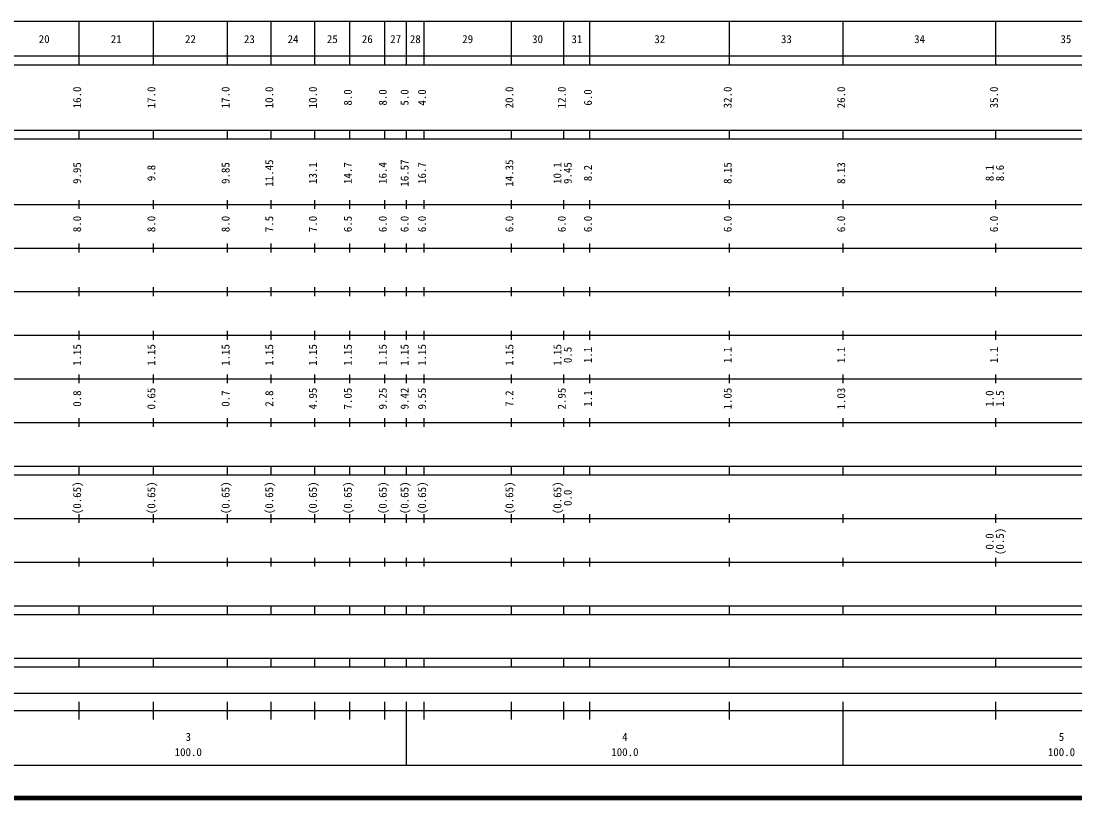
# Model space of a CAD drawing. Units: millimetres on the paper, enlarged 1000 times. Extents: x 40000 to 680000, y 20000 to 380000.
# Drawn here: x 279706 to 521078, y 20000 to 198000 of the extents above; entities that cross this region are included whole.
import ezdxf
from ezdxf.enums import TextEntityAlignment as Align

# ---------------------------------------------------------------- set-up
doc = ezdxf.new("R2010")
doc.units = ezdxf.units.MM
doc.header["$LTSCALE"] = 1000
doc.layers.add('M-TTL', color=2, linetype='Continuous', lineweight=140)
doc.layers.add('M-TTL-BAND', color=7, linetype='Continuous', lineweight=25)
doc.styles.add('ＭＳ ゴシック', font='')
doc.styles.get('ＭＳ ゴシック').set_extended_font_data('MS Gothic')

msp = doc.modelspace()

# ---------------------------------------------------------------- linework, layer by layer
at = {"layer": 'M-TTL'}
msp.add_line((40000, 20000), (680000, 20000), dxfattribs=at)
at = {"layer": 'M-TTL-BAND'}
for p, q in [((68000, 198000), (579000, 198000)), ((293000, 188000), (293000, 198000)), ((310000, 188000), (310000, 198000)), ((327000, 188000), (327000, 198000)), ((337000, 188000), (337000, 198000)), ((347000, 188000), (347000, 198000)), ((355000, 188000), (355000, 198000)), ((363000, 188000), (363000, 198000)), ((368000, 188000), (368000, 198000)), ((372000, 188000), (372000, 198000)), ((392000, 188000), (392000, 198000)), ((404000, 188000), (404000, 198000)), ((410000, 188000), (410000, 198000)), ((442000, 188000), (442000, 198000)), ((468000, 188000), (468000, 198000)), ((503000, 188000), (503000, 198000)), ((40000, 190000), (579000, 190000)), ((40000, 188000), (579000, 188000)), ((40000, 173000), (579000, 173000)), ((293000, 171000), (293000, 173000)), ((310000, 171000), (310000, 173000)), ((327000, 171000), (327000, 173000)), ((337000, 171000), (337000, 173000)), ((347000, 171000), (347000, 173000)), ((355000, 171000), (355000, 173000)), ((363000, 171000), (363000, 173000)), ((368000, 171000), (368000, 173000)), ((372000, 171000), (372000, 173000)), ((392000, 171000), (392000, 173000)), ((404000, 171000), (404000, 173000)), ((410000, 171000), (410000, 173000)), ((442000, 171000), (442000, 173000)), ((468000, 171000), (468000, 173000)), ((503000, 171000), (503000, 173000)), ((40000, 171000), (579000, 171000)), ((293000, 155000), (293000, 157000)), ((310000, 155000), (310000, 157000)), ((327000, 155000), (327000, 157000)), ((337000, 155000), (337000, 157000)), ((347000, 155000), (347000, 157000)), ((355000, 155000), (355000, 157000)), ((363000, 155000), (363000, 157000)), ((368000, 155000), (368000, 157000)), ((372000, 155000), (372000, 157000)), ((392000, 155000), (392000, 157000)), ((404000, 155000), (404000, 157000)), ((410000, 155000), (410000, 157000)), ((442000, 155000), (442000, 157000)), ((468000, 155000), (468000, 157000)), ((503000, 155000), (503000, 157000)), ((40000, 156000), (579000, 156000)), ((46000, 146000), (579000, 146000)), ((293000, 145000), (293000, 147000)), ((310000, 145000), (310000, 147000)), ((327000, 145000), (327000, 147000)), ((337000, 145000), (337000, 147000)), ((347000, 145000), (347000, 147000)), ((355000, 145000), (355000, 147000)), ((363000, 145000), (363000, 147000)), ((368000, 145000), (368000, 147000)), ((372000, 145000), (372000, 147000)), ((392000, 145000), (392000, 147000)), ((404000, 145000), (404000, 147000)), ((410000, 145000), (410000, 147000)), ((442000, 145000), (442000, 147000)), ((468000, 145000), (468000, 147000)), ((503000, 145000), (503000, 147000)), ((52000, 136000), (579000, 136000)), ((293000, 135000), (293000, 137000)), ((310000, 135000), (310000, 137000)), ((327000, 135000), (327000, 137000)), ((337000, 135000), (337000, 137000)), ((347000, 135000), (347000, 137000)), ((355000, 135000), (355000, 137000)), ((363000, 135000), (363000, 137000)), ((368000, 135000), (368000, 137000)), ((372000, 135000), (372000, 137000)), ((392000, 135000), (392000, 137000)), ((404000, 135000), (404000, 137000)), ((410000, 135000), (410000, 137000)), ((442000, 135000), (442000, 137000)), ((468000, 135000), (468000, 137000)), ((503000, 135000), (503000, 137000)), ((46000, 126000), (579000, 126000)), ((293000, 125000), (293000, 127000)), ((310000, 125000), (310000, 127000)), ((327000, 125000), (327000, 127000)), ((337000, 125000), (337000, 127000)), ((347000, 125000), (347000, 127000)), ((355000, 125000), (355000, 127000)), ((363000, 125000), (363000, 127000)), ((368000, 125000), (368000, 127000)), ((372000, 125000), (372000, 127000)), ((392000, 125000), (392000, 127000)), ((404000, 125000), (404000, 127000)), ((410000, 125000), (410000, 127000)), ((442000, 125000), (442000, 127000)), ((468000, 125000), (468000, 127000)), ((503000, 125000), (503000, 127000)), ((52000, 116000), (579000, 116000)), ((293000, 115000), (293000, 117000)), ((310000, 115000), (310000, 117000)), ((327000, 115000), (327000, 117000)), ((337000, 115000), (337000, 117000)), ((347000, 115000), (347000, 117000)), ((355000, 115000), (355000, 117000)), ((363000, 115000), (363000, 117000)), ((368000, 115000), (368000, 117000)), ((372000, 115000), (372000, 117000)), ((392000, 115000), (392000, 117000)), ((404000, 115000), (404000, 117000)), ((410000, 115000), (410000, 117000)), ((442000, 115000), (442000, 117000)), ((468000, 115000), (468000, 117000)), ((503000, 115000), (503000, 117000)), ((293000, 105000), (293000, 107000)), ((310000, 105000), (310000, 107000)), ((327000, 105000), (327000, 107000)), ((337000, 105000), (337000, 107000)), ((347000, 105000), (347000, 107000)), ((355000, 105000), (355000, 107000)), ((363000, 105000), (363000, 107000)), ((368000, 105000), (368000, 107000)), ((372000, 105000), (372000, 107000)), ((392000, 105000), (392000, 107000)), ((404000, 105000), (404000, 107000)), ((410000, 105000), (410000, 107000)), ((442000, 105000), (442000, 107000)), ((468000, 105000), (468000, 107000)), ((503000, 105000), (503000, 107000)), ((46000, 106000), (579000, 106000)), ((40000, 96000), (579000, 96000)), ((293000, 94000), (293000, 96000)), ((310000, 94000), (310000, 96000)), ((327000, 94000), (327000, 96000)), ((337000, 94000), (337000, 96000)), ((347000, 94000), (347000, 96000)), ((355000, 94000), (355000, 96000)), ((363000, 94000), (363000, 96000)), ((368000, 94000), (368000, 96000)), ((372000, 94000), (372000, 96000)), ((392000, 94000), (392000, 96000)), ((404000, 94000), (404000, 96000)), ((410000, 94000), (410000, 96000)), ((442000, 94000), (442000, 96000)), ((468000, 94000), (468000, 96000)), ((503000, 94000), (503000, 96000)), ((40000, 94000), (579000, 94000)), ((293000, 83000), (293000, 85000)), ((310000, 83000), (310000, 85000)), ((327000, 83000), (327000, 85000)), ((337000, 83000), (337000, 85000)), ((347000, 83000), (347000, 85000)), ((355000, 83000), (355000, 85000)), ((363000, 83000), (363000, 85000)), ((368000, 83000), (368000, 85000)), ((372000, 83000), (372000, 85000)), ((392000, 83000), (392000, 85000)), ((404000, 83000), (404000, 85000)), ((410000, 83000), (410000, 85000)), ((442000, 83000), (442000, 85000)), ((468000, 83000), (468000, 85000)), ((503000, 83000), (503000, 85000)), ((49000, 84000), (579000, 84000)), ((293000, 73000), (293000, 75000)), ((310000, 73000), (310000, 75000)), ((327000, 73000), (327000, 75000)), ((337000, 73000), (337000, 75000)), ((347000, 73000), (347000, 75000)), ((355000, 73000), (355000, 75000)), ((363000, 73000), (363000, 75000)), ((368000, 73000), (368000, 75000)), ((372000, 73000), (372000, 75000)), ((392000, 73000), (392000, 75000)), ((404000, 73000), (404000, 75000)), ((410000, 73000), (410000, 75000)), ((442000, 73000), (442000, 75000)), ((468000, 73000), (468000, 75000)), ((503000, 73000), (503000, 75000)), ((40000, 74000), (579000, 74000)), ((40000, 64000), (579000, 64000)), ((293000, 62000), (293000, 64000)), ((310000, 62000), (310000, 64000)), ((327000, 62000), (327000, 64000)), ((337000, 62000), (337000, 64000)), ((347000, 62000), (347000, 64000)), ((355000, 62000), (355000, 64000)), ((363000, 62000), (363000, 64000)), ((368000, 62000), (368000, 64000)), ((372000, 62000), (372000, 64000)), ((392000, 62000), (392000, 64000)), ((404000, 62000), (404000, 64000)), ((410000, 62000), (410000, 64000)), ((442000, 62000), (442000, 64000)), ((468000, 62000), (468000, 64000)), ((503000, 62000), (503000, 64000)), ((40000, 62000), (579000, 62000)), ((40000, 52000), (579000, 52000)), ((293000, 50000), (293000, 52000)), ((310000, 50000), (310000, 52000)), ((327000, 50000), (327000, 52000)), ((337000, 50000), (337000, 52000)), ((347000, 50000), (347000, 52000)), ((355000, 50000), (355000, 52000)), ((363000, 50000), (363000, 52000)), ((368000, 50000), (368000, 52000)), ((372000, 50000), (372000, 52000)), ((392000, 50000), (392000, 52000)), ((404000, 50000), (404000, 52000)), ((410000, 50000), (410000, 52000)), ((442000, 50000), (442000, 52000)), ((468000, 50000), (468000, 52000)), ((503000, 50000), (503000, 52000)), ((40000, 50000), (579000, 50000)), ((71000, 44000), (565000, 44000)), ((293000, 38000), (293000, 42000)), ((310000, 38000), (310000, 42000)), ((327000, 38000), (327000, 42000)), ((337000, 38000), (337000, 42000)), ((347000, 38000), (347000, 42000)), ((355000, 38000), (355000, 42000)), ((363000, 38000), (363000, 42000)), ((368000, 27500), (368000, 42000)), ((372000, 38000), (372000, 42000)), ((392000, 38000), (392000, 42000)), ((404000, 38000), (404000, 42000)), ((410000, 38000), (410000, 42000)), ((442000, 38000), (442000, 42000)), ((468000, 27500), (468000, 42000)), ((503000, 38000), (503000, 42000)), ((40000, 40000), (579000, 40000)), ((68000, 27500), (579000, 27500))]:
    msp.add_line(p, q, dxfattribs=at)

# ---------------------------------------------------------------- texts
at = {"layer": 'M-TTL-BAND', "style": 'ＭＳ ゴシック'}
for s, p in [('20', (285000, 192405)), ('21', (301500, 192405)), ('22', (318500, 192405)), ('23', (332000, 192405)), ('24', (342000, 192405)), ('25', (351000, 192405)), ('26', (359000, 192405)), ('27', (365500, 192405)), ('28', (370000, 192405)), ('29', (382000, 192405)), ('30', (398000, 192405)), ('31', (407000, 192405)), ('32', (426000, 192405)), ('33', (455000, 192405)), ('34', (485500, 192405)), ('35', (519000, 192405)), ('3', (318000, 32523)), ('4', (418000, 32523)), ('5', (518000, 32523)), ('100.0', (318000, 29033)), ('100.0', (418000, 29033)), ('100.0', (518000, 29033))]:
    msp.add_text(s, height=1833, dxfattribs=at).set_placement(p, align=Align.BOTTOM_CENTER)
for s, p in [('16.0', (294000, 180500)), ('17.0', (311000, 180500)), ('17.0', (328000, 180500)), ('10.0', (338000, 180500)), ('10.0', (348000, 180500)), ('8.0', (356000, 180500)), ('8.0', (364000, 180500)), ('5.0', (369000, 180500)), ('4.0', (373000, 180500)), ('20.0', (393000, 180500)), ('12.0', (405000, 180500)), ('6.0', (411000, 180500)), ('32.0', (443000, 180500)), ('26.0', (469000, 180500)), ('35.0', (504000, 180500)), ('9.95', (294000, 163174)), ('9.8', (311000, 163174)), ('9.85', (328000, 163174)), ('11.45', (338000, 163174)), ('13.1', (348000, 163174)), ('14.7', (356000, 163174)), ('16.4', (364000, 163174)), ('16.57', (369000, 163174)), ('16.7', (373000, 163174)), ('14.35', (393000, 163174)), ('10.1', (404000, 163174)), ('9.45', (406370, 163174)), ('8.2', (411000, 163174)), ('8.15', (443000, 163174)), ('8.13', (469000, 163174)), ('8.1', (503000, 163174)), ('8.6', (505370, 163174)), ('8.0', (294000, 151500)), ('8.0', (311000, 151500)), ('8.0', (328000, 151500)), ('7.5', (338000, 151500)), ('7.0', (348000, 151500)), ('6.5', (356000, 151500)), ('6.0', (364000, 151500)), ('6.0', (369000, 151500)), ('6.0', (373000, 151500)), ('6.0', (393000, 151500)), ('6.0', (405000, 151500)), ('6.0', (411000, 151500)), ('6.0', (443000, 151500)), ('6.0', (469000, 151500)), ('6.0', (504000, 151500)), ('1.15', (294000, 121500)), ('1.15', (311000, 121500)), ('1.15', (328000, 121500)), ('1.15', (338000, 121500)), ('1.15', (348000, 121500)), ('1.15', (356000, 121500)), ('1.15', (364000, 121500)), ('1.15', (369000, 121500)), ('1.15', (373000, 121500)), ('1.15', (393000, 121500)), ('1.15', (404000, 121500)), ('0.5', (406370, 121500)), ('1.1', (411000, 121500)), ('1.1', (443000, 121500)), ('1.1', (469000, 121500)), ('1.1', (504000, 121500)), ('0.65', (311000, 111500)), ('4.95', (348000, 111500)), ('7.05', (356000, 111500)), ('9.25', (364000, 111500)), ('9.42', (369000, 111500)), ('9.55', (373000, 111500)), ('2.95', (405000, 111500)), ('1.05', (443000, 111500)), ('1.03', (469000, 111500)), ('0.8', (294000, 111500)), ('0.7', (328000, 111500)), ('2.8', (338000, 111500)), ('7.2', (393000, 111500)), ('1.1', (411000, 111500)), ('1.0', (503000, 111500)), ('1.5', (505370, 111500)), ('(0.65)', (294000, 88764)), ('(0.65)', (311000, 88764)), ('(0.65)', (328000, 88764)), ('(0.65)', (338000, 88764)), ('(0.65)', (348000, 88764)), ('(0.65)', (356000, 88764)), ('(0.65)', (364000, 88764)), ('(0.65)', (369000, 88764)), ('(0.65)', (373000, 88764)), ('(0.65)', (393000, 88764)), ('(0.65)', (404000, 88764)), ('0.0', (406370, 88764)), ('0.0', (503000, 78764)), ('(0.5)', (505370, 78764))]:
    msp.add_text(s, height=1833, rotation=90, dxfattribs=at).set_placement(p, align=Align.BOTTOM_CENTER)

doc.saveas('drawing.dxf')
